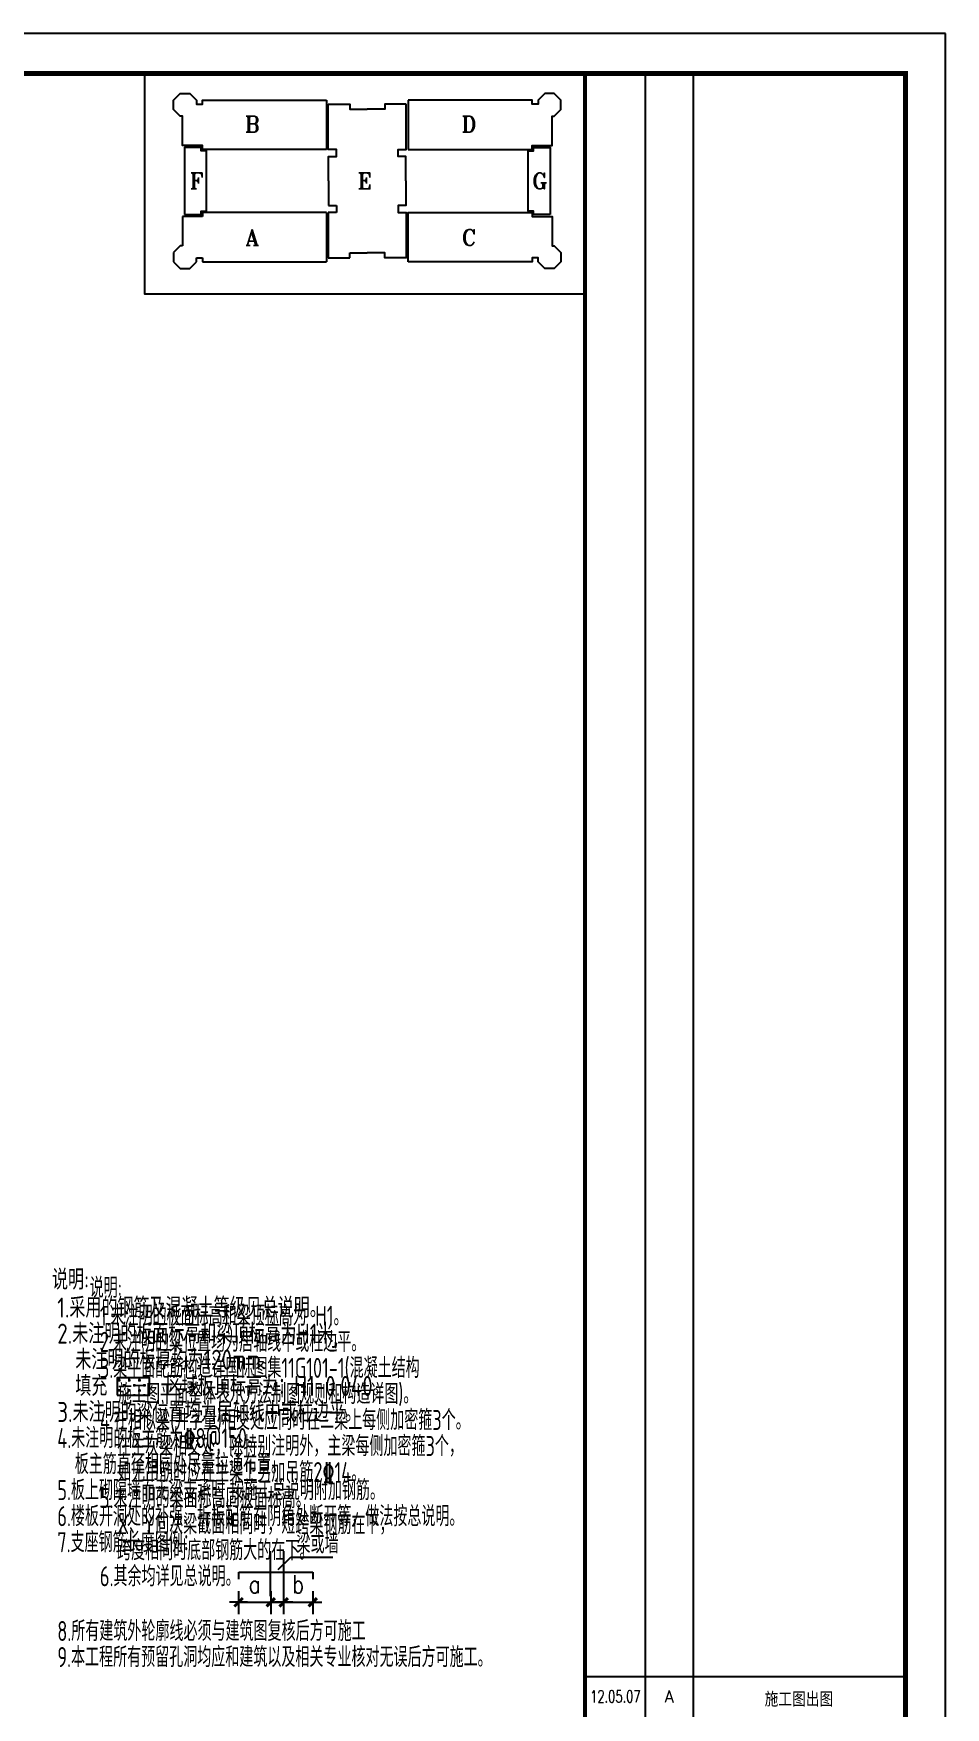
# Model space of a CAD drawing. Header units: millimetres. Extents: x 2998490 to 15040601, y 444546 to 7822218.
# Drawn here: x 14698282 to 14721050, y 7696287 to 7738064 of the extents above; entities that cross this region are included whole.
import ezdxf
from ezdxf.enums import TextEntityAlignment as Align

# ---------------------------------------------------------------- set-up
doc = ezdxf.new("R2010")
doc.units = ezdxf.units.MM
doc.header["$LTSCALE"] = 2000
for name, color, linetype in [('3-ban', 84, 'Continuous'), ('3-liang-R截面-X', 50, 'Continuous'), ('图框', 7, 'Continuous')]:
    doc.layers.add(name, color=color, linetype=linetype)
doc.styles.add('DIM_FONT', font='SIMPLEX', dxfattribs={"width": 0.8, "bigfont": 'HZTXT'})
doc.styles.add('TKZ1_tjhts.shx', font='tjromant.shx', dxfattribs={"bigfont": 'tjhts.shx'})
doc.styles.add('TSSD_Rein', font='Tssdeng.shx', dxfattribs={"width": 0.7, "bigfont": 'hztxt.shx'})
doc.dimstyles.new('AXIS150', dxfattribs={"dimscale": 1.5, "dimtxt": 300, "dimasz": 1, "dimexe": 200, "dimexo": 200, "dimgap": 150, "dimtad": 1, "dimdec": 0, "dimzin": 0, "dimdsep": 46, "dimtxsty": 'DIM_FONT', "dimblk1": '_DIMX', "dimblk2": '_DIMX', "dimsah": 1, "dimcen": 0.09, "dimclrt": 7, "dimadec": 0, "dimazin": 0, "dimtfac": 1, "dimtdec": 0, "dimtix": 1, "dimtmove": 2, "dimatfit": 3, "dimfxl": 0, "dimtolj": 1, "dimtzin": 0, "dimarcsym": 0})

# ---------------------------------------------------------------- blocks, each defined once
blk = doc.blocks.new('TJAD_TK_A0')
at = {"layer": '图框'}
for p, q in [((2162, 399.3), (973, 399.3)), ((2162, -441.7), (2162, 399.3)), ((2087, 389.3), (2087, -30.7)), ((2099, 389.3), (2099, -30.7)), ((2072, -10.7), (2152, -10.7))]:
    blk.add_line(p, q, dxfattribs=at)
at = {"layer": '图框', "const_width": 1.2}
blk.add_lwpolyline([(2152, -431.7), (2152, 389.3), (998, 389.3), (998, -431.7)], close=True, dxfattribs=at)
at = {"layer": '图框', "const_width": 1}
blk.add_lwpolyline([(2072, 389.3), (2072, -431.7)], dxfattribs=at)
blk = doc.blocks.new('_DIMX')
blk.add_line((-150, 0), (150, 0))
at = {"const_width": 50}
blk.add_lwpolyline([(-70, -70), (70, 70)], dxfattribs=at)
blk = doc.blocks.new('*D962')
at = {"layer": '3-ban', "color": 0, "lineweight": -2}
for p, q in [((14703402, 7699194), (14703402, 7698614)), ((14704203, 7699194), (14704203, 7698614)), ((14703404, 7698914), (14704201, 7698914))]:
    blk.add_line(p, q, dxfattribs=at)
at = {"layer": 'Defpoints', "color": 0}
for p in [(14703402, 7699494), (14704203, 7699494), (14704203, 7698914)]:
    blk.add_point(p, dxfattribs=at)
at = {"layer": '3-ban', "color": 0, "lineweight": -2, "xscale": 1.5, "yscale": 1.5, "zscale": 1.5}
for p, rotation in [((14703402, 7698914), 179.9941877224497), ((14704203, 7698914), 359.9941877224497)]:
    blk.add_blockref('_DIMX', p, dxfattribs=dict(at, rotation=rotation))
at = {"layer": '3-ban', "color": 7, "insert": (14703803, 7699364), "char_height": 450, "attachment_point": 5, "rotation": 359.9942, "style": 'DIM_FONT'}
blk.add_mtext('\\A1;a', dxfattribs=at)
blk = doc.blocks.new('*D963')
at = {"layer": '3-ban', "color": 0, "lineweight": -2}
for p, q in [((14704527, 7699194), (14704527, 7698614)), ((14705255, 7699194), (14705255, 7698614)), ((14704529, 7698914), (14705253, 7698914))]:
    blk.add_line(p, q, dxfattribs=at)
at = {"layer": 'Defpoints', "color": 0}
for p in [(14704527, 7699494), (14705255, 7699494), (14705255, 7698914)]:
    blk.add_point(p, dxfattribs=at)
at = {"layer": '3-ban', "color": 0, "lineweight": -2, "xscale": 1.5, "yscale": 1.5, "zscale": 1.5}
for p, rotation in [((14704527, 7698914), 179.9941877224497), ((14705255, 7698914), 359.9941877224497)]:
    blk.add_blockref('_DIMX', p, dxfattribs=dict(at, rotation=rotation))
at = {"layer": '3-ban', "color": 7, "insert": (14704891, 7699364), "char_height": 450, "attachment_point": 5, "rotation": 359.9942, "style": 'DIM_FONT'}
blk.add_mtext('\\A1;b', dxfattribs=at)

msp = doc.modelspace()

# ---------------------------------------------------------------- hatches: boundary and pattern name
at = {"layer": '3-ban'}
h = msp.add_hatch(dxfattribs=at)
h.set_pattern_fill('CROSS', color=256, scale=20, style=0)
h.set_pattern_definition([(0, (479054.63, 0), (127, 127), [63.5, -190.5]), (90, (479086.38, -31.75), (-127, 127), [63.5, -190.5])])
h.paths.add_polyline_path([(14700369.1, 7704085.8), (14701179.6, 7704085.8), (14701179.6, 7704511.3), (14700369.1, 7704511.3)])

# ---------------------------------------------------------------- linework, layer by layer
for p, q in [((14704202.6, 7699068.7), (14704202.7, 7700189.9)), ((14704389.5, 7699730.3), (14704709.6, 7700041.2)), ((14704527.4, 7699068.6), (14704527.5, 7700189.9)), ((14704709.6, 7700041.2), (14705750.9, 7700041.1))]:
    msp.add_line(p, q, dxfattribs=at)
at = {"layer": '3-ban', "color": 1, "ltscale": 0.5}
for p, q in [((14703406.3, 7699486.3), (14703406.3, 7699664.6)), ((14703406.3, 7699664.6), (14705252.9, 7699664.6)), ((14705252.9, 7699664.6), (14705252.9, 7699492))]:
    msp.add_line(p, q, dxfattribs=at)
at = {"layer": '3-ban', "elevation": 7597.5}
msp.add_lwpolyline([(14700369.1, 7704085.8), (14701179.6, 7704085.8), (14701179.6, 7704511.3), (14700369.1, 7704511.3)], close=True, dxfattribs=at)
at = {"layer": '图框'}
for p, q in [((14705593.2, 7736397.5), (14705593.2, 7735167.5)), ((14707636.4, 7736397.5), (14707636.4, 7735167.5)), ((14705649.8, 7734382.5), (14705649.8, 7733767.5)), ((14705649.8, 7733767.5), (14705844.8, 7733767.5)), ((14705844.8, 7733767.5), (14705844.8, 7733597.5)), ((14702499.8, 7733497.5), (14701999.8, 7733497.5)), ((14701999.8, 7733497.5), (14701999.8, 7732767.5)), ((14702499.8, 7733597.5), (14702499.8, 7733497.5)), ((14705593.2, 7733597.5), (14702499.8, 7733597.5)), ((14705593.2, 7733597.5), (14705593.2, 7732367.5)), ((14705844.8, 7733597.5), (14705642.3, 7733597.5)), ((14705642.3, 7733597.5), (14705642.3, 7732467.5)), ((14701946.6, 7732767.5), (14701779.7, 7732600.6)), ((14701779.7, 7732600.6), (14701779.7, 7732364.5)), ((14701999.8, 7732767.5), (14701946.6, 7732767.5)), ((14702349.9, 7732364.5), (14702349.9, 7732467.5)), ((14702349.9, 7732467.5), (14702499.8, 7732467.5)), ((14702499.8, 7732467.5), (14702499.8, 7732367.5)), ((14705642.3, 7732467.5), (14706179.8, 7732467.5)), ((14706179.8, 7732467.5), (14706179.8, 7732592.5)), ((14706179.8, 7732592.5), (14706614.8, 7732592.5)), ((14701779.7, 7732364.5), (14701946.7, 7732197.5)), ((14701946.7, 7732197.5), (14702182.8, 7732197.5)), ((14702182.8, 7732197.5), (14702349.9, 7732364.5)), ((14702499.8, 7732367.5), (14705593.2, 7732367.5))]:
    msp.add_line(p, q, dxfattribs=at)
for points in [[(14701049.6, 7737063.6), (14701049.6, 7731563.6), (14712049.6, 7731563.6)], [(14705593.2, 7735167.5), (14702499.8, 7735167.5), (14702499.8, 7735267.5), (14701999.8, 7735267.5), (14701999.8, 7735997.5), (14701946.6, 7735997.5), (14701779.7, 7736164.4), (14701779.7, 7736400.5), (14701946.7, 7736567.5), (14702182.8, 7736567.5), (14702349.9, 7736400.5), (14702349.9, 7736297.5), (14702499.8, 7736297.5), (14702499.8, 7736397.5), (14705593.2, 7736397.5)], [(14705649.8, 7734382.5), (14705649.8, 7734997.5), (14705844.8, 7734997.5), (14705844.8, 7735167.5), (14705642.3, 7735167.5), (14705642.3, 7736297.5)], [(14705642.3, 7736297.5), (14706179.8, 7736297.5), (14706179.8, 7736172.5), (14706614.8, 7736172.5)], [(14707587.3, 7736297.5), (14707049.8, 7736297.5), (14707049.8, 7736172.5), (14706614.8, 7736172.5)], [(14707579.8, 7734382.5), (14707579.8, 7734997.5), (14707384.8, 7734997.5), (14707384.8, 7735167.5), (14707587.3, 7735167.5), (14707587.3, 7736297.5)], [(14707636.4, 7735167.5), (14710729.8, 7735167.5), (14710729.8, 7735267.5), (14711229.8, 7735267.5), (14711229.8, 7735997.5), (14711283, 7735997.5), (14711449.9, 7736164.4), (14711449.9, 7736400.5), (14711282.8, 7736567.5), (14711046.7, 7736567.5), (14710879.7, 7736400.5), (14710879.7, 7736297.5), (14710729.8, 7736297.5), (14710729.8, 7736397.5), (14707636.4, 7736397.5)], [(14707579.8, 7734382.5), (14707579.8, 7733767.5), (14707384.8, 7733767.5), (14707384.8, 7733597.5), (14707587.3, 7733597.5), (14707587.3, 7732467.5), (14707049.8, 7732467.5), (14707049.8, 7732592.5), (14706614.8, 7732592.5)], [(14707636.4, 7732367.5), (14707636.4, 7733597.5), (14710729.8, 7733597.5), (14710729.8, 7733497.5), (14711229.8, 7733497.5), (14711229.8, 7732767.5), (14711283, 7732767.5), (14711449.9, 7732600.6), (14711449.9, 7732364.5), (14711282.8, 7732197.5), (14711046.7, 7732197.5), (14710879.7, 7732364.5), (14710879.7, 7732467.5), (14710729.8, 7732467.5), (14710729.8, 7732367.5), (14707636.4, 7732367.5)]]:
    msp.add_lwpolyline(points, dxfattribs=at)
for points in [[(14702048.2, 7733546.4), (14702463.7, 7733546.4), (14702463.7, 7733629.6), (14702598.2, 7733629.6), (14702598.2, 7735135.4), (14702463.7, 7735135.4), (14702463.7, 7735218.6), (14702048.2, 7735218.6)], [(14711181.4, 7733546.4), (14710765.9, 7733546.4), (14710765.9, 7733629.6), (14710631.4, 7733629.6), (14710631.4, 7735135.4), (14710765.9, 7735135.4), (14710765.9, 7735218.6), (14711181.4, 7735218.6)]]:
    msp.add_lwpolyline(points, close=True, dxfattribs=at)

# ---------------------------------------------------------------- block references
at = {"layer": '图框', "xscale": 100, "yscale": 100, "zscale": 100}
msp.add_blockref('TJAD_TK_A0', (14504849.7, 7698133.9), dxfattribs=at)

# ---------------------------------------------------------------- texts
at = {"layer": '3-ban', "color": 2, "style": 'TSSD_Rein', "width": 0.8}
msp.add_text('说明:', height=500, rotation=359.99419, dxfattribs=at).set_placement((14698744.9, 7706717.1))
at = {"layer": '3-ban', "style": 'TSSD_Rein'}
for s, width, p in [('1.采用的钢筋及混凝土等级见总说明。', 0.8, (14698875.6, 7706017)), ('2.未注明的板面标高和梁顶标高为H1米,', 0.8, (14698875.6, 7705367)), ('未注明的板厚均为120mm。', 0.8, (14699327.2, 7704717)), ('填充      区域板顶标高为：H1-0.040。', 0.8, (14699327.2, 7704062.2)), ('3.未注明的粱位置均为居轴线中或柱边平。', 0.8, (14698875.7, 7703412.2)), ('4.未注明的板主筋为%%1328@150。', 0.7, (14698875.7, 7702762.2)), ('板主筋直径相同处尽量拉通布置。', 0.7, (14699313, 7702112.2)), ('5.板上砌隔墙而无梁支承时,按施工总说明附加钢筋。', 0.7, (14698875.7, 7701462.2)), ('6.楼板开洞处的补强、折板配筋在阴角处断开等，做法按总说明。', 0.7, (14698875.6, 7700812.2)), ('7.支座钢筋长度图例：', 0.7, (14698875.6, 7700162.2)), ('梁或墙', 0.7, (14704848, 7700132.8)), ('8.所有建筑外轮廓线必须与建筑图复核后方可施工', 0.7, (14698875.6, 7697946.4)), ('9.本工程所有预留孔洞均应和建筑以及相关专业核对无误后方可施工。', 0.7, (14698875.6, 7697296.4))]:
    msp.add_text(s, height=500, rotation=359.99419, dxfattribs=dict(at, width=width)).set_placement(p)
at = {"layer": '3-liang-R截面-X', "color": 2, "style": 'TSSD_Rein', "width": 0.7}
msp.add_text('说明:', height=500, rotation=359.99419, dxfattribs=at).set_placement((14699683.6, 7706513.1))
at = {"layer": '3-liang-R截面-X', "style": 'TSSD_Rein', "width": 0.7}
for s, p in [('1.未注明的板面标高和梁顶标高为 H1。', (14699939.3, 7705813.1)), ('2.未注明的粱位置均为居轴线中或柱边平。', (14699939.3, 7705163.1)), ('3.梁平面配筋构造详国标图集11G101-1(混凝土结构', (14699939.3, 7704513.1)), ('施工图平面整体表示方法制图规则和构造详图)。', (14700390.8, 7703863.1)), ('4.在相似梁(井字量)相交处应同时在二梁上每侧加密箍3个。', (14699939.3, 7703213.1)), ('在主次梁相交处，除特别注明外，主梁每侧加密箍3个，', (14700368.1, 7702563.1)), ('如无吊筋时应在主梁上另加吊筋2%%13214。', (14700368.1, 7701913.1)), ('5.未注明的梁面标高同板面标高。', (14699939.3, 7701263.1)), ('X、Y向次梁截面相同时，短跨梁钢筋在下，', (14700368.1, 7700613.1)), ('跨度相同时底部钢筋大的在下。', (14700368.1, 7699963.1)), ('6.其余均详见总说明。', (14699939.3, 7699313.1))]:
    msp.add_text(s, height=500, rotation=359.99419, dxfattribs=at).set_placement(p)
at = {"layer": '图框', "style": 'TKZ1_tjhts.shx'}
for s, height, p in [('B', 400, (14703743.7, 7735799)), ('D', 400, (14709155.3, 7735799)), ('F', 400, (14702353.2, 7734383.1)), ('E', 400, (14706553.1, 7734383.1)), ('G', 400, (14710923.3, 7734383.1)), ('A', 400, (14703743.7, 7732970.5)), ('C', 400, (14709155.3, 7732970.5)), ('A', 300, (14714149.6, 7696563.6)), ('施工图出图', 360, (14717389.1, 7696490.3))]:
    msp.add_text(s, height=height, dxfattribs=at).set_placement(p, align=Align.MIDDLE_CENTER)
at = {"layer": '图框', "style": 'TKZ1_tjhts.shx', "width": 0.7}
msp.add_text('12.05.07', height=300, dxfattribs=at).set_placement((14712807.5, 7696563.6), align=Align.MIDDLE_CENTER)

# ---------------------------------------------------------------- dimensions: what is measured, and where the dimension line sits
at = {"layer": '3-ban'}
for base, p1, p2, text, picture, middle in [((14704202.6, 7698914), (14703402.5, 7699494.1), (14704202.6, 7699494), 'a', '*D962', (14703802.5, 7699364)), ((14705254.9, 7698913.9), (14704527.4, 7699494), (14705254.9, 7699493.9), 'b', '*D963', (14704891.2, 7699363.9))]:
    dim = msp.add_linear_dim(base=base, p1=p1, p2=p2, angle=359.99419, text=text, dimstyle='AXIS150', dxfattribs=at)
    dim.commit()
    dim.dimension.update_dxf_attribs({"geometry": picture, "text_midpoint": middle})

doc.saveas('drawing.dxf')
